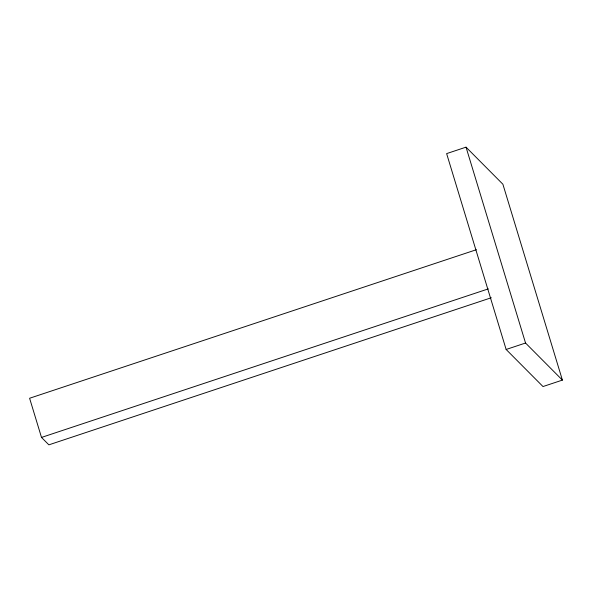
<?xml version="1.0" encoding="UTF-8"?>
<svg xmlns="http://www.w3.org/2000/svg" width="592" height="592" viewBox="0 0 592 592"><rect width="100%" height="100%" fill="white"/><g stroke="black" fill="none" stroke-linecap="round" stroke-linejoin="round"><path stroke-width="0.89" d="M466.03 147.156L446.627 153.609L506.138 349.472L542.997 386.546L562.4 380.101L502.889 184.23L466.03 147.156L525.541 343.02L562.4 380.101M476.412 249.698L29.6 398.253L41.499 437.429L48.877 444.844L491.308 297.739M41.499 437.429L488.319 288.874M506.138 349.472L525.541 343.02"/></g></svg>
